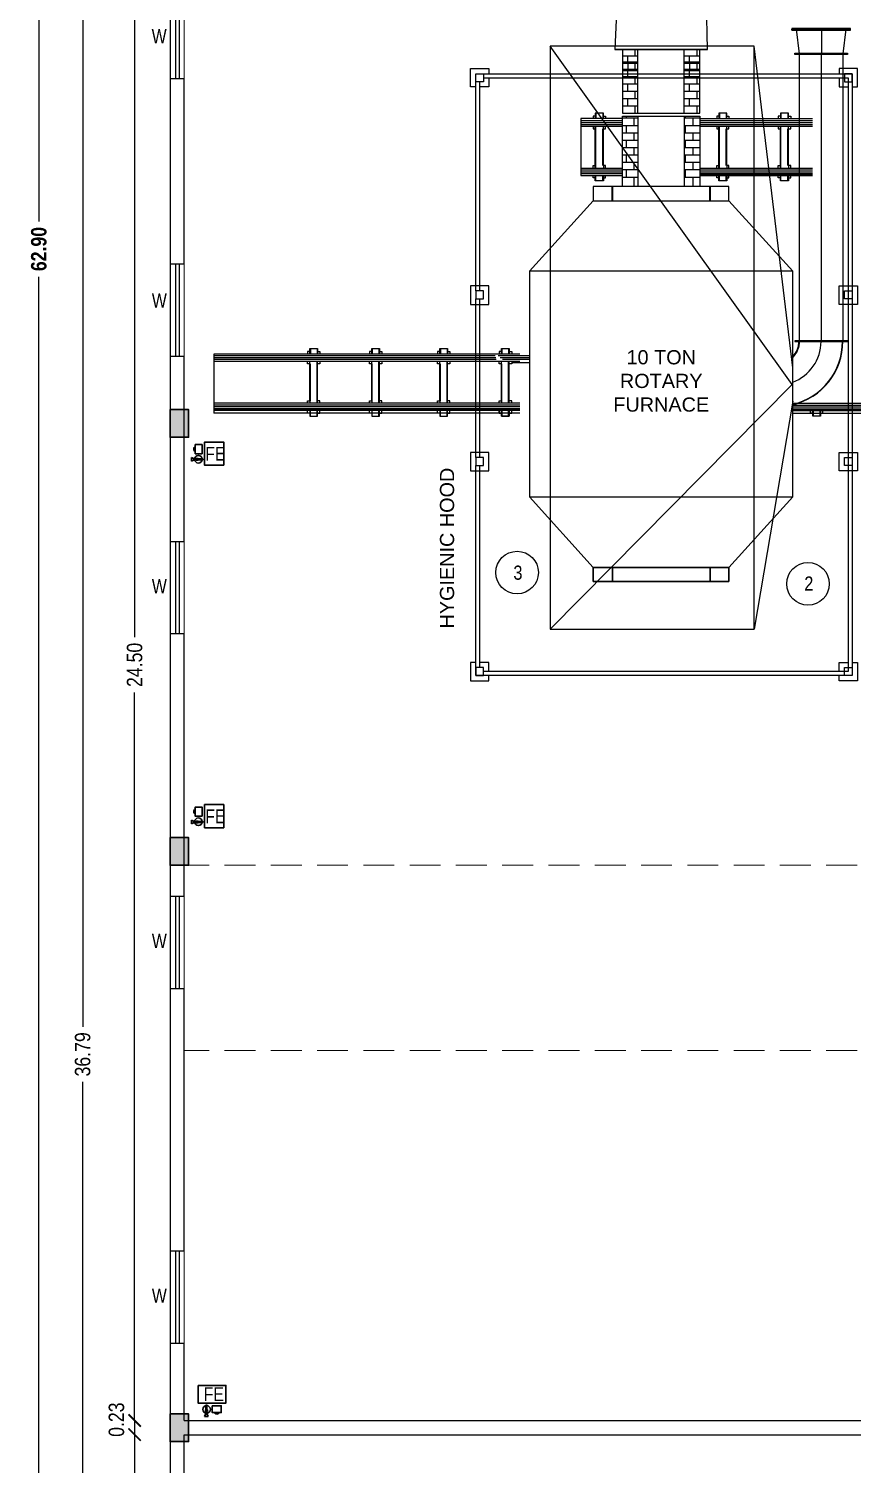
# Model space of a CAD drawing. Header units: metres. Extents: x -488 to 4759, y 38 to 2071.
# Drawn here: x 2931.94 to 2945.29, y 51.27 to 74.54 of the extents above; entities that cross this region are included whole.
import ezdxf

# ---------------------------------------------------------------- set-up
doc = ezdxf.new("R2010")
doc.units = ezdxf.units.M
doc.header["$MEASUREMENT"] = 0
doc.linetypes.add('HIDDEN2', pattern=[0.1875, 0.125, -0.0625])
doc.layers.add('0 @ 1', color=7, linetype='Continuous')
doc.styles.add('ARIAL', font='arial.ttf', dxfattribs={"height": 0.8})
doc.styles.add('Arial narrow', font='ARIALN.TTF', dxfattribs={"height": 0.6})
doc.styles.add('CODE', font='swissc.ttf', dxfattribs={"height": 0.25})
doc.styles.add('SH', font='swissc.ttf', dxfattribs={"height": 10})
doc.styles.add('SUBBU3', font='swissl.ttf', dxfattribs={"width": 0.8})
doc.dimstyles.new('OUTER', dxfattribs={"dimscale": 0, "dimtxt": 0.3, "dimasz": 0.18, "dimexe": 0.18, "dimexo": 0.0625, "dimgap": 0.09, "dimtad": 0, "dimzin": 0, "dimdsep": 46, "dimtxsty": 'CODE', "dimcen": 0.09, "dimse1": 1, "dimse2": 1, "dimclrd": 8, "dimclrt": 1, "dimadec": 0, "dimazin": 0, "dimtfac": 1, "dimtofl": 0, "dimtmove": 0, "dimatfit": 3, "dimfxl": 0, "dimtolj": 1, "dimtzin": 0, "dimarcsym": 0})

# ---------------------------------------------------------------- blocks, each defined once
blk = doc.blocks.new('_ArchTick')
at = {"const_width": 0.15}
blk.add_lwpolyline([(-0.5, -0.5), (0.5, 0.5)], dxfattribs=at)
blk = doc.blocks.new('*D387')
at = {"color": 0, "lineweight": -2}
for p, q in [((2933.659, 76.476), (2933.659, 64.674)), ((2933.659, 51.978), (2933.659, 63.78))]:
    blk.add_line(p, q, dxfattribs=at)
at = {"layer": 'Defpoints', "color": 0, "lineweight": -2}
for p in [(2934.745, 76.476), (2933.659, 51.978), (2935.401, 51.978)]:
    blk.add_point(p, dxfattribs=at)
at = {"color": 0, "lineweight": -2, "xscale": 0.2, "yscale": 0.2, "zscale": 0.2}
for p, rotation in [((2933.659, 76.476), 90), ((2933.659, 51.978), 270)]:
    blk.add_blockref('_ArchTick', p, dxfattribs=dict(at, rotation=rotation))
at = {"color": 0, "lineweight": -2, "insert": (2933.659, 64.227), "char_height": 0.25, "attachment_point": 5, "rotation": 90, "style": 'CODE'}
blk.add_mtext('\\A1;24.50', dxfattribs=at)
blk = doc.blocks.new('*D386')
at = {"color": 0, "lineweight": -2}
blk.add_line((2933.659, 51.978), (2933.659, 51.748), dxfattribs=at)
at = {"layer": 'Defpoints', "color": 0, "lineweight": -2}
for p in [(2935.401, 51.978), (2933.659, 51.748), (2935.394, 51.748)]:
    blk.add_point(p, dxfattribs=at)
at = {"color": 0, "lineweight": -2, "xscale": 0.2, "yscale": 0.2, "zscale": 0.2}
for p, rotation in [((2933.659, 51.978), 90), ((2933.659, 51.748), 270)]:
    blk.add_blockref('_ArchTick', p, dxfattribs=dict(at, rotation=rotation))
at = {"color": 0, "lineweight": -2, "insert": (2933.365, 51.991), "char_height": 0.25, "attachment_point": 5, "rotation": 90, "style": 'CODE'}
blk.add_mtext('\\A1;0.23', dxfattribs=at)
blk = doc.blocks.new('*D385')
at = {"color": 0, "lineweight": -2}
for p, q in [((2933.659, 51.748), (2933.659, 46.19)), ((2933.659, 39.748), (2933.659, 45.305))]:
    blk.add_line(p, q, dxfattribs=at)
at = {"layer": 'Defpoints', "color": 0, "lineweight": -2}
for p in [(2935.394, 51.748), (2933.659, 39.748), (2935.343, 39.748)]:
    blk.add_point(p, dxfattribs=at)
at = {"color": 0, "lineweight": -2, "xscale": 0.2, "yscale": 0.2, "zscale": 0.2}
for p, rotation in [((2933.659, 51.748), 90), ((2933.659, 39.748), 270)]:
    blk.add_blockref('_ArchTick', p, dxfattribs=dict(at, rotation=rotation))
at = {"color": 0, "lineweight": -2, "insert": (2933.659, 45.748), "char_height": 0.25, "attachment_point": 5, "rotation": 90, "style": 'CODE'}
blk.add_mtext('\\A1;12.00', dxfattribs=at)
blk = doc.blocks.new('*D382')
at = {"color": 0, "lineweight": -2}
for p, q in [((2932.817, 76.308), (2932.817, 58.361)), ((2932.817, 39.518), (2932.817, 57.465))]:
    blk.add_line(p, q, dxfattribs=at)
at = {"layer": 'Defpoints', "color": 0, "lineweight": -2}
for p in [(2932.817, 76.308), (2934.234, 76.308), (2934.234, 39.518)]:
    blk.add_point(p, dxfattribs=at)
at = {"color": 0, "lineweight": -2, "xscale": 0.2, "yscale": 0.2, "zscale": 0.2}
for p, rotation in [((2932.817, 76.308), 90), ((2932.817, 39.518), 270)]:
    blk.add_blockref('_ArchTick', p, dxfattribs=dict(at, rotation=rotation))
at = {"color": 0, "lineweight": -2, "insert": (2932.817, 57.913), "char_height": 0.25, "attachment_point": 5, "rotation": 90, "style": 'CODE'}
blk.add_mtext('\\A1;36.79', dxfattribs=at)
blk = doc.blocks.new('*D379')
at = {"color": 0, "lineweight": -2}
for p, q in [((2932.107, 102.418), (2932.107, 71.417)), ((2932.107, 39.518), (2932.107, 70.518))]:
    blk.add_line(p, q, dxfattribs=at)
at = {"layer": 'Defpoints', "color": 0, "lineweight": -2}
for p in [(2932.107, 102.418), (2934.235, 102.418), (2934.235, 39.518)]:
    blk.add_point(p, dxfattribs=at)
at = {"color": 0, "lineweight": -2, "xscale": 0.2, "yscale": 0.2, "zscale": 0.2}
for p, rotation in [((2932.107, 102.418), 90), ((2932.107, 39.518), 270)]:
    blk.add_blockref('_ArchTick', p, dxfattribs=dict(at, rotation=rotation))
at = {"color": 0, "lineweight": -2, "insert": (2932.107, 70.968), "char_height": 0.25, "attachment_point": 5, "rotation": 90, "style": 'CODE'}
blk.add_mtext('\\A1;{\\fSwis721 Cn BT|b1|i0|c0|p34;62.90}', dxfattribs=at)
blk = doc.blocks.new('rghfhgh')
at = {"color": 0, "lineweight": 30}
for p, q in [((15101.258, 2367.846), (15101.236, 2367.801)), ((15101.258, 2367.909), (15101.258, 2367.846)), ((15101.274, 2367.909), (15101.274, 2367.846)), ((15101.274, 2367.846), (15101.296, 2367.801))]:
    blk.add_line(p, q, dxfattribs=at)
at = {"color": 0, "lineweight": 30, "ltscale": 0.1}
blk.add_line((15101.296, 2367.801), (15101.236, 2367.801), dxfattribs=at)
blk.add_lwpolyline([(15101.129, 2368.303), (15101.581, 2368.303), (15101.581, 2368.016), (15101.129, 2368.016)], close=True, dxfattribs=at)
at = {"color": 0, "lineweight": 30}
for points in [[(15101.274, 2367.909), (15101.258, 2367.909), (15101.258, 2367.985), (15101.274, 2367.985)], [(15101.359, 2367.974), (15101.507, 2367.974), (15101.507, 2367.864), (15101.359, 2367.864)], [(15101.281, 2367.879), (15101.252, 2367.879), (15101.252, 2367.909), (15101.281, 2367.909)]]:
    blk.add_lwpolyline(points, close=True, dxfattribs=at)
blk.add_circle((15101.269, 2367.915), 0.0611, dxfattribs=at)
blk.add_arc((15101.434, 2367.883), 0.0446, 204.8747, 335.1253, dxfattribs=at)
at = {"color": 0, "lineweight": 30, "style": 'SH'}
blk.add_text('FE', height=0.2239, dxfattribs=at).set_placement((15101.221, 2368.05))
blk = doc.blocks.new('FDGDFG')
at = {"color": 0, "lineweight": 30}
for p, q in [((15762.51, 2224.136), (15762.465, 2224.158)), ((15762.51, 2224.12), (15762.465, 2224.098)), ((15762.573, 2224.136), (15762.51, 2224.136)), ((15762.573, 2224.12), (15762.51, 2224.12))]:
    blk.add_line(p, q, dxfattribs=at)
at = {"color": 0, "lineweight": 30, "ltscale": 0.1}
blk.add_line((15762.465, 2224.158), (15762.465, 2224.098), dxfattribs=at)
blk.add_lwpolyline([(15762.99, 2224.034), (15762.99, 2224.409), (15762.68, 2224.409), (15762.68, 2224.034)], close=True, dxfattribs=at)
at = {"color": 0, "lineweight": 30}
for points in [[(15762.638, 2224.221), (15762.638, 2224.37), (15762.528, 2224.37), (15762.528, 2224.221)], [(15762.543, 2224.143), (15762.543, 2224.114), (15762.573, 2224.114), (15762.573, 2224.143)], [(15762.573, 2224.136), (15762.573, 2224.12), (15762.649, 2224.12), (15762.649, 2224.136)]]:
    blk.add_lwpolyline(points, close=True, dxfattribs=at)
blk.add_circle((15762.579, 2224.131), 0.0611, dxfattribs=at)
blk.add_arc((15762.547, 2224.296), 0.0446, 114.8747, 245.1253, dxfattribs=at)
at = {"color": 0, "lineweight": 30, "style": 'SH'}
blk.add_text('FE', height=0.2239, dxfattribs=at).set_placement((15762.69, 2224.108))

msp = doc.modelspace()

# ---------------------------------------------------------------- hatches: boundary and pattern name
at = {"lineweight": 30}
h = msp.add_hatch(color=256, dxfattribs=at)
h.dxf.hatch_style = 1
h.paths.add_polyline_path([(2934.23391, 68.36678), (2934.23391, 67.91678), (2934.53391, 67.91678), (2934.53391, 68.36678)])
h = msp.add_hatch(color=256, dxfattribs=at)
h.dxf.hatch_style = 1
h.paths.add_polyline_path([(2934.23391, 61.42778), (2934.23391, 60.97778), (2934.53391, 60.97778), (2934.53391, 61.42778)])
h = msp.add_hatch(color=256, dxfattribs=at)
h.dxf.hatch_style = 1
h.paths.add_polyline_path([(2934.23391, 52.0849), (2934.23391, 51.6349), (2934.53391, 51.6349), (2934.53391, 52.0849)])

# ---------------------------------------------------------------- linework, layer by layer
at = {"lineweight": 13}
for p, q in [((2934.23391, 75.22778), (2934.23391, 73.72778)), ((2934.46391, 75.22778), (2934.46391, 73.72778)), ((2934.23391, 70.72778), (2934.23391, 69.22778)), ((2934.46391, 70.72778), (2934.46391, 69.22778)), ((2934.23391, 66.22778), (2934.23391, 64.72778)), ((2934.46391, 66.22778), (2934.46391, 64.72778)), ((2934.23391, 60.47778), (2934.23391, 58.97778)), ((2934.46391, 60.47778), (2934.46391, 58.97778)), ((2934.23391, 54.72778), (2934.23391, 53.22778)), ((2934.46391, 54.72778), (2934.46391, 53.22778))]:
    msp.add_line(p, q, dxfattribs=at)
for p, q in [((2934.31891, 75.22778), (2934.31891, 73.72778)), ((2934.37891, 75.22778), (2934.37891, 73.72778)), ((2939.18831, 73.80918), (2945.28421, 73.80918)), ((2945.28421, 73.80918), (2945.28421, 64.05558)), ((2934.23391, 73.72778), (2934.23391, 70.72778)), ((2934.46391, 73.72778), (2934.23391, 73.72778)), ((2934.46391, 70.72778), (2934.46391, 73.72778)), ((2939.18831, 70.29207), (2939.18831, 73.67909)), ((2939.25336, 70.29207), (2939.25336, 73.67909)), ((2934.23391, 70.72778), (2934.46391, 70.72778)), ((2934.31891, 70.72778), (2934.31891, 69.22778)), ((2934.37891, 70.72778), (2934.37891, 69.22778)), ((2939.18831, 67.58717), (2939.18831, 70.16198)), ((2939.25336, 67.58717), (2939.25336, 70.16198)), ((2934.23391, 69.22778), (2934.23391, 66.22778)), ((2934.46391, 69.22778), (2934.23391, 69.22778)), ((2934.46391, 66.22778), (2934.46391, 69.22778)), ((2939.18831, 64.05558), (2939.18831, 67.45708)), ((2939.25336, 64.18568), (2939.25336, 67.45708)), ((2934.23391, 66.22778), (2934.46391, 66.22778)), ((2934.31891, 66.22778), (2934.31891, 64.72778)), ((2934.37891, 66.22778), (2934.37891, 64.72778)), ((2934.23391, 64.72778), (2934.23391, 60.47778)), ((2934.46391, 64.72778), (2934.23391, 64.72778)), ((2934.46391, 60.47778), (2934.46391, 64.72778)), ((2945.28421, 64.05558), (2939.18831, 64.05558)), ((2934.23391, 60.47778), (2934.46391, 60.47778)), ((2934.31891, 60.47778), (2934.31891, 58.97778)), ((2934.37891, 60.47778), (2934.37891, 58.97778)), ((2934.23391, 58.97778), (2934.23391, 54.72778)), ((2934.46391, 58.97778), (2934.23391, 58.97778)), ((2934.46391, 54.72778), (2934.46391, 58.97778)), ((2934.23391, 54.72778), (2934.46391, 54.72778)), ((2934.31891, 54.72778), (2934.31891, 53.22778)), ((2934.37891, 54.72778), (2934.37891, 53.22778)), ((2934.23391, 53.22778), (2934.23391, 49.00855)), ((2934.46391, 53.22778), (2934.23391, 53.22778)), ((2934.46391, 51.97778), (2934.46391, 53.22778)), ((2934.46391, 51.97778), (2954.71391, 51.97778)), ((2934.46391, 51.74778), (2954.71391, 51.74778)), ((2934.46391, 49.00855), (2934.46391, 51.74778))]:
    msp.add_line(p, q)
at = {"linetype": 'HIDDEN2', "lineweight": 15, "ltscale": 4}
for p, q in [((3007.61591, 60.97778), (2934.46391, 60.97778)), ((3007.61591, 57.97778), (2934.46391, 57.97778))]:
    msp.add_line(p, q, dxfattribs=at)
at = {"lineweight": 0}
msp.add_lwpolyline([(2963.9449, 102.41779), (2963.9449, 76.70779), (2934.23391, 76.70779), (2934.23391, 39.51778), (3007.88391, 39.51778), (3007.88391, 102.41778), (3000.65391, 102.41777), (3000.42391, 102.41777), (3000.42391, 76.70778), (2984.40391, 76.70778), (2984.40391, 102.41777), (2963.9449, 102.41777)], dxfattribs=at)
msp.add_lwpolyline([(2963.9449, 102.41779), (2963.9449, 76.70779), (2934.23391, 76.70779), (2934.23391, 39.51778), (3007.88391, 39.51778), (3007.88391, 102.41778), (3000.65391, 102.41777), (3000.42391, 102.41777), (3000.42391, 76.70778), (2984.40391, 76.70778), (2984.40391, 102.41777), (2963.9449, 102.41777)], dxfattribs=at)
at = {"lineweight": -2}
msp.add_lwpolyline([(3007.88391, 102.41777), (2934.23391, 102.41777), (2934.23391, 39.51778), (3007.88391, 39.51778)], close=True, dxfattribs=at)
at = {"lineweight": 0}
msp.add_lwpolyline([(2969.1738, 102.18778), (2969.17391, 95.95778), (2984.1724, 95.95778), (2984.1724, 76.47778), (3000.65391, 76.47778), (3000.65391, 102.18773), (3007.65391, 102.18773), (3007.65391, 51.97778), (2934.46391, 51.97778), (2934.46391, 76.47578), (2964.17391, 76.47778), (2964.17391, 102.18778), (2969.17391, 102.18778), (2969.17391, 102.18778)], close=True, dxfattribs=at)
msp.add_lwpolyline([(2969.1738, 102.18778), (2969.17391, 95.95778), (2984.1724, 95.95778), (2984.1724, 76.47778), (3000.65391, 76.47778), (3000.65391, 102.18773), (3007.65391, 102.18773), (3007.65391, 51.97778), (2934.46391, 51.97778), (2934.46391, 76.47578), (2964.17391, 76.47778), (2964.17391, 102.18778), (2969.17391, 102.18778), (2969.17391, 102.18778)], close=True, dxfattribs=at)
for points in [[(2941.54087, 76.49689), (2941.43788, 74.20196), (2942.93939, 74.20196), (2942.85808, 78.0472)], [(2944.3092, 74.51836), (2945.25782, 74.51836), (2945.25782, 74.54546), (2944.3092, 74.54546), (2944.3092, 74.51836), (2944.3092, 74.53462), (2945.25782, 74.53462)], [(2945.18193, 74.53462), (2944.38509, 74.53462), (2945.18193, 74.53462), (2945.13314, 74.13349), (2944.43388, 74.13349), (2944.38509, 74.53462)], [(2944.43388, 74.53462), (2945.13314, 74.53462)], [(2944.78622, 74.53462), (2944.78622, 74.13349)], [(2940.39169, 64.80737), (2944.31082, 68.77248), (2940.39169, 74.25617)], [(2944.32213, 68.50401), (2943.69828, 64.80737), (2943.69828, 74.25617), (2940.39169, 74.25617), (2940.39169, 64.80737), (2943.69828, 64.80737)], [(2944.32213, 69.04105), (2943.69828, 74.25617)], [(2941.56255, 74.09897), (2941.8119, 74.09897)], [(2941.64928, 73.97972), (2941.64928, 74.09897)], [(2941.76854, 74.09897), (2941.76854, 74.20196)], [(2941.8119, 73.16862), (2941.8119, 74.20196)], [(2942.56537, 73.16862), (2942.56537, 74.20196)], [(2942.56537, 74.09897), (2942.81472, 74.09897)], [(2942.6521, 73.97972), (2942.6521, 74.09897)], [(2942.77135, 74.09897), (2942.77135, 74.20196)], [(2944.35799, 74.14434), (2945.20903, 74.14434), (2945.20903, 74.12265), (2944.35799, 74.12265), (2944.35799, 74.14434), (2944.35799, 74.13349), (2945.20903, 74.13349)], [(2944.43388, 69.46632), (2944.43388, 74.14434)], [(2944.78622, 69.48258), (2944.78622, 74.12265)], [(2945.13314, 74.14434), (2945.13314, 69.46632)], [(2939.18831, 73.59778), (2939.10158, 73.59778), (2939.10158, 73.89591), (2939.39972, 73.89591), (2939.39972, 73.80918)], [(2941.56255, 74.0034), (2941.8119, 74.0034)], [(2941.56255, 73.97972), (2941.8119, 73.97972)], [(2941.56255, 73.88414), (2941.8119, 73.88414)], [(2941.56255, 73.86046), (2941.8119, 73.86046)], [(2941.64928, 74.0034), (2941.64928, 73.86046)], [(2941.64928, 73.76489), (2941.64928, 73.88414)], [(2941.76854, 73.88414), (2941.76854, 74.0034)], [(2941.76854, 73.86046), (2941.76854, 73.97972)], [(2942.56537, 74.0034), (2942.81472, 74.0034)], [(2942.56537, 73.97972), (2942.81472, 73.97972)], [(2942.56537, 73.88414), (2942.81472, 73.88414)], [(2942.56537, 73.86046), (2942.81472, 73.86046)], [(2942.6521, 74.0034), (2942.6521, 73.86046)], [(2942.6521, 73.76489), (2942.6521, 73.88414)], [(2942.77135, 73.88414), (2942.77135, 74.0034)], [(2942.77135, 73.86046), (2942.77135, 73.97972)], [(2945.28421, 73.59778), (2945.37094, 73.59778), (2945.37094, 73.89591), (2945.0728, 73.89591), (2945.0728, 73.80918)], [(2939.31299, 73.74413), (2945.21916, 73.74413), (2945.21916, 64.12063), (2939.31299, 64.12063), (2939.31299, 64.18568), (2939.18831, 64.18568), (2939.18831, 64.12063), (2939.18831, 64.05558), (2939.31299, 64.05558), (2939.31299, 64.12063)], [(2939.39972, 73.74413), (2939.39972, 73.59778), (2939.25336, 73.59778)], [(2941.56255, 73.76489), (2941.8119, 73.76489)], [(2941.56255, 73.64564), (2941.8119, 73.64564)], [(2941.64928, 73.52638), (2941.64928, 73.64564)], [(2941.76854, 73.64564), (2941.76854, 73.76489)], [(2942.56537, 73.76489), (2942.81472, 73.76489)], [(2942.56537, 73.64564), (2942.81472, 73.64564)], [(2942.6521, 73.52638), (2942.6521, 73.64564)], [(2942.77135, 73.64564), (2942.77135, 73.76489)], [(2945.0728, 73.74413), (2945.0728, 73.59778), (2945.21916, 73.59778)], [(2941.56255, 73.52638), (2941.8119, 73.52638)], [(2941.56255, 73.40713), (2941.8119, 73.40713)], [(2941.64928, 73.28787), (2941.64928, 73.40713)], [(2941.76854, 73.40713), (2941.76854, 73.52638)], [(2942.56537, 73.52638), (2942.81472, 73.52638)], [(2942.56537, 73.40713), (2942.81472, 73.40713)], [(2942.6521, 73.28787), (2942.6521, 73.40713)], [(2942.77135, 73.40713), (2942.77135, 73.52638)], [(2941.56255, 73.08189), (2940.89039, 73.08189), (2940.89039, 72.16038), (2941.56255, 72.16038)], [(2941.12348, 73.11983), (2941.09096, 73.11983), (2941.09096, 73.08189)], [(2941.25357, 73.11983), (2941.25357, 73.16862), (2941.12348, 73.16862), (2941.12348, 73.11983), (2941.12348, 73.08189)], [(2941.13432, 73.16862), (2941.13432, 73.08189)], [(2941.24273, 73.16862), (2941.24273, 73.08189)], [(2941.25357, 73.08189), (2941.25357, 73.11983), (2941.2861, 73.11983), (2941.2861, 73.08189)], [(2941.56255, 73.28787), (2941.8119, 73.28787)], [(2941.56255, 71.98038), (2941.56255, 73.11983), (2942.81472, 73.11983), (2942.81472, 71.98038)], [(2941.56255, 73.09273), (2941.8119, 73.09273)], [(2941.6276, 73.09273), (2941.6276, 73.11983)], [(2941.75227, 72.97348), (2941.75227, 73.09273)], [(2941.76854, 73.16862), (2941.76854, 73.28787)], [(2941.8119, 73.11983), (2941.8119, 71.98038)], [(2942.56537, 73.28787), (2942.81472, 73.28787)], [(2942.56537, 73.11983), (2942.56537, 71.98038)], [(2942.56537, 73.09273), (2942.81472, 73.09273)], [(2942.58705, 73.09273), (2942.58705, 73.11983)], [(2942.71173, 72.97348), (2942.71173, 73.09273)], [(2942.77135, 73.16862), (2942.77135, 73.28787)], [(2942.81472, 73.08189), (2944.64147, 73.08189)], [(2943.1237, 73.11983), (2943.09117, 73.11983), (2943.09117, 73.08189)], [(2943.25379, 73.11983), (2943.25379, 73.16862), (2943.1237, 73.16862), (2943.1237, 73.11983), (2943.1237, 73.08189)], [(2943.13454, 73.16862), (2943.13454, 73.08189)], [(2943.24295, 73.16862), (2943.24295, 73.08189)], [(2943.25379, 73.08189), (2943.25379, 73.11983), (2943.28631, 73.11983), (2943.28631, 73.08189)], [(2944.12651, 73.11983), (2944.08857, 73.11983), (2944.08857, 73.08189)], [(2944.25119, 73.11983), (2944.25119, 73.16862), (2944.12651, 73.16862), (2944.12651, 73.11983), (2944.12651, 73.08189)], [(2944.13193, 73.16862), (2944.13193, 73.08189)], [(2944.24577, 73.16862), (2944.24577, 73.08189)], [(2944.25119, 73.08189), (2944.25119, 73.11983), (2944.28913, 73.11983), (2944.28913, 73.08189)], [(2940.89039, 73.04937), (2941.56255, 73.04937)], [(2940.89039, 73.02226), (2941.56255, 73.02226)], [(2940.89039, 72.98974), (2941.56255, 72.98974)], [(2940.89039, 72.96264), (2941.56255, 72.96264)], [(2941.09096, 72.96264), (2941.09096, 72.91927), (2941.12348, 72.91927)], [(2941.12348, 72.27963), (2941.12348, 72.62114), (2941.12348, 72.96264)], [(2941.13432, 72.27963), (2941.13432, 72.62114), (2941.13432, 72.96264)], [(2941.24273, 72.323), (2941.24273, 72.62114), (2941.24273, 72.91927)], [(2941.25357, 72.91927), (2941.2861, 72.91927), (2941.2861, 72.96264)], [(2941.25357, 72.323), (2941.25357, 72.62114), (2941.25357, 72.91927), (2941.25357, 72.96264)], [(2941.56255, 72.97348), (2941.8119, 72.97348)], [(2941.56255, 72.85422), (2941.8119, 72.85422)], [(2941.6276, 72.85422), (2941.6276, 72.97348)], [(2941.75227, 72.73497), (2941.75227, 72.85422)], [(2942.56537, 72.97348), (2942.81472, 72.97348)], [(2942.56537, 72.85422), (2942.81472, 72.85422)], [(2942.58705, 72.85422), (2942.58705, 72.97348)], [(2942.71173, 72.73497), (2942.71173, 72.85422)], [(2942.81472, 73.04937), (2944.64147, 73.04937)], [(2942.81472, 73.02226), (2944.64147, 73.02226)], [(2942.81472, 72.98974), (2944.64147, 72.98974)], [(2942.81472, 72.96264), (2944.64147, 72.96264)], [(2943.09117, 72.96264), (2943.09117, 72.91927), (2943.1237, 72.91927)], [(2943.1237, 72.27963), (2943.1237, 72.62114), (2943.1237, 72.96264)], [(2943.13454, 72.27963), (2943.13454, 72.62114), (2943.13454, 72.96264)], [(2943.24295, 72.323), (2943.24295, 72.62114), (2943.24295, 72.91927)], [(2943.25379, 72.91927), (2943.28631, 72.91927), (2943.28631, 72.96264)], [(2943.25379, 72.323), (2943.25379, 72.62114), (2943.25379, 72.91927), (2943.25379, 72.96264)], [(2944.08857, 72.96264), (2944.08857, 72.91927), (2944.12651, 72.91927)], [(2944.12651, 72.27963), (2944.12651, 72.62114), (2944.12651, 72.96264)], [(2944.13193, 72.27963), (2944.13193, 72.62114), (2944.13193, 72.96264)], [(2944.24577, 72.323), (2944.24577, 72.62114), (2944.24577, 72.91927)], [(2944.25119, 72.91927), (2944.28913, 72.91927), (2944.28913, 72.96264)], [(2944.25119, 72.323), (2944.25119, 72.62114), (2944.25119, 72.91927), (2944.25119, 72.96264)], [(2941.56255, 72.73497), (2941.8119, 72.73497)], [(2941.56255, 72.61571), (2941.8119, 72.61571)], [(2941.6276, 72.61571), (2941.6276, 72.73497)], [(2941.75227, 72.49646), (2941.75227, 72.61571)], [(2942.56537, 72.73497), (2942.81472, 72.73497)], [(2942.56537, 72.61571), (2942.81472, 72.61571)], [(2942.58705, 72.61571), (2942.58705, 72.73497)], [(2942.71173, 72.49646), (2942.71173, 72.61571)], [(2941.56255, 72.49646), (2941.8119, 72.49646)], [(2941.6276, 72.37721), (2941.6276, 72.49646)], [(2942.56537, 72.49646), (2942.81472, 72.49646)], [(2942.58705, 72.37721), (2942.58705, 72.49646)], [(2940.89039, 72.27963), (2941.56255, 72.27963)], [(2940.89039, 72.25253), (2941.56255, 72.25253)], [(2940.89039, 72.22001), (2941.56255, 72.22001)], [(2940.89039, 72.1929), (2941.56255, 72.1929)], [(2941.09096, 72.27963), (2941.09096, 72.323), (2941.12348, 72.323)], [(2941.12348, 72.12244), (2941.09096, 72.12244), (2941.09096, 72.16038)], [(2941.25357, 72.12244), (2941.25357, 72.07365), (2941.12348, 72.07365), (2941.12348, 72.12244), (2941.12348, 72.16038)], [(2941.13432, 72.07365), (2941.13432, 72.16038)], [(2941.24273, 72.07365), (2941.24273, 72.16038)], [(2941.2861, 72.27963), (2941.2861, 72.323), (2941.25357, 72.323), (2941.25357, 72.27963)], [(2941.25357, 72.16038), (2941.25357, 72.12244), (2941.2861, 72.12244), (2941.2861, 72.16038)], [(2941.56255, 72.37721), (2941.8119, 72.37721)], [(2941.56255, 72.25795), (2941.8119, 72.25795)], [(2941.6276, 72.13328), (2941.6276, 72.25795)], [(2941.75227, 72.25795), (2941.75227, 72.37721)], [(2942.56537, 72.37721), (2942.81472, 72.37721)], [(2942.56537, 72.25795), (2942.81472, 72.25795)], [(2942.58705, 72.13328), (2942.58705, 72.25795)], [(2942.71173, 72.25795), (2942.71173, 72.37721)], [(2942.81472, 72.27963), (2944.64147, 72.27963)], [(2942.81472, 72.25253), (2944.64147, 72.25253)], [(2942.81472, 72.22001), (2944.64147, 72.22001)], [(2942.81472, 72.1929), (2944.64147, 72.1929)], [(2942.81472, 72.17122), (2944.64147, 72.17122)], [(2942.81472, 72.16038), (2944.64147, 72.16038)], [(2943.09117, 72.27963), (2943.09117, 72.323), (2943.1237, 72.323)], [(2943.1237, 72.12244), (2943.09117, 72.12244), (2943.09117, 72.16038)], [(2943.25379, 72.12244), (2943.25379, 72.07365), (2943.1237, 72.07365), (2943.1237, 72.12244), (2943.1237, 72.16038)], [(2943.13454, 72.07365), (2943.13454, 72.16038)], [(2943.24295, 72.07365), (2943.24295, 72.16038)], [(2943.28631, 72.27963), (2943.28631, 72.323), (2943.25379, 72.323), (2943.25379, 72.27963)], [(2943.25379, 72.16038), (2943.25379, 72.12244), (2943.28631, 72.12244), (2943.28631, 72.16038)], [(2944.08857, 72.27963), (2944.08857, 72.323), (2944.12651, 72.323)], [(2944.12651, 72.12244), (2944.08857, 72.12244), (2944.08857, 72.16038)], [(2944.25119, 72.12244), (2944.25119, 72.07365), (2944.12651, 72.07365), (2944.12651, 72.12244), (2944.12651, 72.16038)], [(2944.13193, 72.07365), (2944.13193, 72.16038)], [(2944.24577, 72.07365), (2944.24577, 72.16038)], [(2944.28913, 72.27963), (2944.28913, 72.323), (2944.25119, 72.323), (2944.25119, 72.27963)], [(2944.25119, 72.16038), (2944.25119, 72.12244), (2944.28913, 72.12244), (2944.28913, 72.16038)], [(2943.28621, 71.98038), (2941.09085, 71.98038), (2941.09085, 71.75178), (2943.28621, 71.75178), (2943.28621, 71.98038)], [(2941.56255, 72.13328), (2941.8119, 72.13328)], [(2941.75227, 71.98038), (2941.75227, 72.13328)], [(2942.56537, 72.13328), (2942.81472, 72.13328)], [(2942.71173, 71.98038), (2942.71173, 72.13328)], [(2940.05493, 70.60878), (2941.09085, 71.75178)], [(2943.28621, 71.75178), (2944.32213, 70.60878)], [(2940.05493, 66.951), (2944.32213, 66.951), (2944.32213, 70.60878), (2940.05493, 70.60878), (2940.05493, 66.951), (2941.09085, 65.80818)], [(2939.39972, 70.37338), (2939.10158, 70.37338), (2939.10158, 70.06982), (2939.39972, 70.06982), (2939.39972, 70.37338)], [(2945.0728, 70.37338), (2945.37094, 70.37338), (2945.37094, 70.06982), (2945.0728, 70.06982), (2945.0728, 70.37338)], [(2936.49967, 69.30912), (2936.49967, 69.35791), (2936.62435, 69.35791), (2936.62435, 69.30912), (2936.62435, 69.26576)], [(2936.51051, 69.35791), (2936.51051, 69.26576)], [(2936.61893, 69.35791), (2936.61893, 69.26576)], [(2937.50249, 69.30912), (2937.50249, 69.35791), (2937.62717, 69.35791), (2937.62717, 69.30912), (2937.62717, 69.26576)], [(2937.50791, 69.35791), (2937.50791, 69.26576)], [(2937.61632, 69.35791), (2937.61632, 69.26576)], [(2938.60288, 69.30912), (2938.60288, 69.35791), (2938.72756, 69.35791), (2938.72756, 69.30912), (2938.72756, 69.26576)], [(2938.61372, 69.35791), (2938.61372, 69.26576)], [(2938.72214, 69.35791), (2938.72214, 69.26576)], [(2939.6057, 69.30912), (2939.6057, 69.35791), (2939.73037, 69.35791), (2939.73037, 69.30912), (2939.73037, 69.26576)], [(2939.61112, 69.35791), (2939.61112, 69.26576)], [(2939.71953, 69.35791), (2939.71953, 69.26576)], [(2944.35799, 69.48258), (2944.35799, 69.47174), (2945.20903, 69.47174), (2945.20903, 69.48258), (2944.35799, 69.48258)], [(2944.36581, 69.26933), (2944.41243, 69.36438), (2944.42846, 69.46903)], [(2939.90253, 69.26576), (2939.37741, 69.26576), (2937.78374, 69.26576), (2935.68053, 69.26576), (2934.94006, 69.26576), (2934.94006, 68.30631)], [(2939.50209, 69.23866), (2937.78374, 69.23866), (2935.68053, 69.23866), (2934.94006, 69.23866)], [(2939.51293, 69.20613), (2937.78374, 69.20613), (2935.68053, 69.20613), (2934.94006, 69.20613)], [(2939.51835, 69.17903), (2937.78374, 69.17903), (2935.68053, 69.17903), (2934.94006, 69.17903)], [(2939.90253, 69.1465), (2939.52919, 69.1465), (2937.78374, 69.1465), (2935.68053, 69.1465), (2934.94006, 69.1465)], [(2936.49967, 69.26576), (2936.49967, 69.30912), (2936.46173, 69.30912), (2936.46173, 69.26576)], [(2936.49967, 69.10856), (2936.46173, 69.10856), (2936.46173, 69.1465)], [(2936.49967, 68.50687), (2936.49967, 68.81042), (2936.49967, 69.10856), (2936.49967, 69.1465)], [(2936.61893, 68.46892), (2936.61893, 68.81042), (2936.61893, 69.1465)], [(2936.62435, 69.30912), (2936.66229, 69.30912), (2936.66229, 69.26576)], [(2936.66229, 69.1465), (2936.66229, 69.10856), (2936.62435, 69.10856)], [(2936.62435, 68.46892), (2936.62435, 68.81042), (2936.62435, 69.1465)], [(2937.50249, 69.26576), (2937.50249, 69.30912), (2937.46455, 69.30912), (2937.46455, 69.26576)], [(2937.50249, 69.10856), (2937.46455, 69.10856), (2937.46455, 69.1465)], [(2937.50249, 68.50687), (2937.50249, 68.81042), (2937.50249, 69.10856), (2937.50249, 69.1465)], [(2937.61632, 68.46892), (2937.61632, 68.81042), (2937.61632, 69.1465)], [(2937.62717, 69.30912), (2937.66511, 69.30912), (2937.66511, 69.26576)], [(2937.66511, 69.1465), (2937.66511, 69.10856), (2937.62717, 69.10856)], [(2937.62717, 68.46892), (2937.62717, 68.81042), (2937.62717, 69.1465)], [(2938.60288, 69.26576), (2938.60288, 69.30912), (2938.56494, 69.30912), (2938.56494, 69.26576)], [(2938.60288, 69.10856), (2938.56494, 69.10856), (2938.56494, 69.1465)], [(2938.60288, 68.50687), (2938.60288, 68.81042), (2938.60288, 69.10856), (2938.60288, 69.1465)], [(2938.72214, 68.46892), (2938.72214, 68.81042), (2938.72214, 69.1465)], [(2938.72756, 69.30912), (2938.7655, 69.30912), (2938.7655, 69.26576)], [(2938.7655, 69.1465), (2938.7655, 69.10856), (2938.72756, 69.10856)], [(2938.72756, 68.46892), (2938.72756, 68.81042), (2938.72756, 69.1465)], [(2940.05493, 69.23866), (2939.55149, 69.23866)], [(2939.6057, 69.26576), (2939.6057, 69.30912), (2939.56776, 69.30912), (2939.56776, 69.26576)], [(2939.6057, 69.10856), (2939.56776, 69.10856), (2939.56776, 69.1465)], [(2940.05493, 69.20613), (2939.58402, 69.20613)], [(2939.6057, 68.50687), (2939.6057, 68.81042), (2939.6057, 69.10856), (2939.6057, 69.1465)], [(2940.05493, 69.17903), (2939.62196, 69.17903)], [(2939.71953, 68.46892), (2939.71953, 68.81042), (2939.71953, 69.1465)], [(2939.73037, 69.30912), (2939.76832, 69.30912), (2939.76832, 69.26576)], [(2939.76832, 69.1465), (2939.76832, 69.10856), (2939.73037, 69.10856)], [(2939.73037, 68.46892), (2939.73037, 68.81042), (2939.73037, 69.1465)], [(2939.76832, 69.13024), (2940.05493, 69.13024)], [(2936.51051, 68.50687), (2936.51051, 68.81042), (2936.51051, 69.10856)], [(2937.50791, 68.50687), (2937.50791, 68.81042), (2937.50791, 69.10856)], [(2938.61372, 68.50687), (2938.61372, 68.81042), (2938.61372, 69.10856)], [(2939.61112, 68.50687), (2939.61112, 68.81042), (2939.61112, 69.10856)], [(2939.90253, 68.46892), (2937.78374, 68.46892), (2935.68053, 68.46892), (2934.94006, 68.46892)], [(2939.90253, 68.4364), (2937.78374, 68.4364), (2935.68053, 68.4364), (2934.94006, 68.4364)], [(2936.46173, 68.46892), (2936.46173, 68.50687), (2936.49967, 68.50687), (2936.49967, 68.46892)], [(2936.66229, 68.46892), (2936.66229, 68.50687), (2936.62435, 68.50687)], [(2937.46455, 68.46892), (2937.46455, 68.50687), (2937.50249, 68.50687), (2937.50249, 68.46892)], [(2937.66511, 68.46892), (2937.66511, 68.50687), (2937.62717, 68.50687)], [(2938.56494, 68.46892), (2938.56494, 68.50687), (2938.60288, 68.50687), (2938.60288, 68.46892)], [(2938.7655, 68.46892), (2938.7655, 68.50687), (2938.72756, 68.50687)], [(2939.56776, 68.46892), (2939.56776, 68.50687), (2939.6057, 68.50687), (2939.6057, 68.46892)], [(2939.76832, 68.46892), (2939.76832, 68.50687), (2939.73037, 68.50687)], [(2944.32213, 68.46892), (2946.44113, 68.46892), (2948.71742, 68.46892), (2953.54085, 68.46893)], [(2944.32213, 68.4364), (2946.44113, 68.4364), (2948.71742, 68.4364), (2953.66182, 68.4364)], [(2939.90253, 68.4093), (2937.78374, 68.4093), (2935.68053, 68.4093), (2934.94006, 68.4093)], [(2939.90253, 68.37677), (2937.78374, 68.37677), (2935.68053, 68.37677), (2934.94006, 68.37677)], [(2939.90253, 68.36051), (2937.78374, 68.36051), (2935.68053, 68.36051), (2934.94006, 68.36051)], [(2939.90253, 68.34967), (2937.78374, 68.34967), (2935.68053, 68.34967), (2934.94006, 68.34967)], [(2939.90253, 68.30631), (2937.78374, 68.30631), (2935.68053, 68.30631), (2934.94006, 68.30631)], [(2936.49967, 68.34967), (2936.49967, 68.30631), (2936.46173, 68.30631), (2936.46173, 68.34967)], [(2936.49967, 68.30631), (2936.49967, 68.25752), (2936.62435, 68.25752), (2936.62435, 68.30631), (2936.62435, 68.34967)], [(2936.51051, 68.25752), (2936.51051, 68.34967)], [(2936.61893, 68.25752), (2936.61893, 68.34967)], [(2936.62435, 68.30631), (2936.66229, 68.30631), (2936.66229, 68.34967)], [(2937.50249, 68.34967), (2937.50249, 68.30631), (2937.46455, 68.30631), (2937.46455, 68.34967)], [(2937.50249, 68.30631), (2937.50249, 68.25752), (2937.62717, 68.25752), (2937.62717, 68.30631), (2937.62717, 68.34967)], [(2937.50791, 68.25752), (2937.50791, 68.34967)], [(2937.61632, 68.25752), (2937.61632, 68.34967)], [(2937.62717, 68.30631), (2937.66511, 68.30631), (2937.66511, 68.34967)], [(2938.60288, 68.34967), (2938.60288, 68.30631), (2938.56494, 68.30631), (2938.56494, 68.34967)], [(2938.60288, 68.30631), (2938.60288, 68.25752), (2938.72756, 68.25752), (2938.72756, 68.30631), (2938.72756, 68.34967)], [(2938.61372, 68.25752), (2938.61372, 68.34967)], [(2938.72214, 68.25752), (2938.72214, 68.34967)], [(2938.72756, 68.30631), (2938.7655, 68.30631), (2938.7655, 68.34967)], [(2939.76832, 68.30631), (2939.73037, 68.30631), (2939.76832, 68.30631), (2939.76832, 68.34967)], [(2944.32213, 68.4093), (2946.44113, 68.4093), (2948.71742, 68.4093), (2953.86134, 68.4093)], [(2944.32213, 68.37677), (2946.44113, 68.37677), (2948.71742, 68.37677), (2953.86134, 68.37677)], [(2944.32213, 68.36051), (2946.44113, 68.36051), (2948.71742, 68.36051), (2953.86134, 68.36051)], [(2944.32213, 68.34967), (2946.44113, 68.34967), (2948.71742, 68.34967), (2953.86134, 68.34967)], [(2944.32213, 68.30631), (2946.44113, 68.30631), (2948.71742, 68.30631), (2953.86618, 68.30631)], [(2944.6469, 68.30631), (2944.60895, 68.30631), (2944.60895, 68.34967)], [(2944.77157, 68.30631), (2944.77157, 68.25752), (2944.6469, 68.25752), (2944.6469, 68.30631), (2944.6469, 68.34967)], [(2944.65774, 68.25752), (2944.65774, 68.34967)], [(2944.76615, 68.25752), (2944.76615, 68.34967)], [(2944.77157, 68.34967), (2944.77157, 68.30631), (2944.80951, 68.30631), (2944.80951, 68.34967)], [(2939.39972, 67.66848), (2939.10158, 67.66848), (2939.10158, 67.37035), (2939.39972, 67.37035), (2939.39972, 67.66848)], [(2945.0728, 67.66848), (2945.37094, 67.66848), (2945.37094, 67.37035), (2945.0728, 67.37035), (2945.0728, 67.66848)], [(2943.28621, 65.80818), (2944.32213, 66.951)], [(2939.18831, 64.26699), (2939.10158, 64.26699), (2939.10158, 63.96885), (2939.39972, 63.96885), (2939.39972, 64.05558)], [(2939.39972, 64.12063), (2939.39972, 64.26699), (2939.25336, 64.26699)], [(2945.28421, 64.26699), (2945.37094, 64.26699), (2945.37094, 63.96885), (2945.0728, 63.96885), (2945.0728, 64.05558)], [(2945.0728, 64.12063), (2945.0728, 64.26699), (2945.21916, 64.26699)]]:
    msp.add_lwpolyline(points)
for points in [[(2942.93939, 74.20196), (2941.43788, 74.20196)], [(2941.56255, 74.20196), (2941.56255, 73.16862), (2942.81472, 73.16862), (2942.81472, 74.20196), (2941.8119, 74.20196)], [(2939.18831, 73.74413), (2939.18831, 73.80918), (2939.31299, 73.80918), (2939.31299, 73.74413), (2939.31299, 73.67909), (2939.18831, 73.67909)], [(2945.28421, 73.74413), (2945.28421, 73.80918), (2945.15953, 73.80918), (2945.15953, 73.74413), (2945.15953, 73.67909), (2945.28421, 73.67909)], [(2941.39441, 71.97496), (2941.39441, 71.75178)], [(2941.39983, 71.97496), (2941.39983, 71.75178)], [(2942.97724, 71.97496), (2942.97724, 71.75178)], [(2942.98266, 71.97496), (2942.98266, 71.75178)], [(2939.18831, 70.16198), (2939.31299, 70.16198), (2939.31299, 70.29207), (2939.18831, 70.29207)], [(2945.28421, 70.16198), (2945.15954, 70.16198), (2945.15954, 70.29207), (2945.28421, 70.29207)], [(2939.6057, 68.30631), (2939.6057, 68.34967), (2939.6057, 68.30631), (2939.56776, 68.30631), (2939.56776, 68.34967), (2939.56776, 68.30631)], [(2939.6057, 68.30631), (2939.6057, 68.25752), (2939.73037, 68.25752), (2939.73037, 68.30631), (2939.73037, 68.34967), (2939.73037, 68.30631), (2939.73037, 68.25752), (2939.6057, 68.25752)], [(2939.61112, 68.34967), (2939.61112, 68.25752)], [(2939.71953, 68.34967), (2939.71953, 68.25752)], [(2939.18831, 67.45708), (2939.31299, 67.45708), (2939.31299, 67.58717), (2939.18831, 67.58717)], [(2945.28421, 67.45708), (2945.15954, 67.45708), (2945.15954, 67.58717), (2945.28421, 67.58717)], [(2941.09085, 65.57958), (2941.09085, 65.80818), (2943.28621, 65.80818), (2943.28621, 65.57958), (2941.09085, 65.57958), (2943.28621, 65.57958), (2943.28621, 65.80818), (2941.09085, 65.80818)], [(2941.39983, 65.57958), (2941.39983, 65.80818)], [(2942.98266, 65.57958), (2942.98266, 65.80818)], [(2945.28421, 64.12063), (2945.28421, 64.05558), (2945.15953, 64.05558), (2945.15953, 64.12063), (2945.15953, 64.18568), (2945.28421, 64.18568)]]:
    msp.add_lwpolyline(points, close=True)
msp.add_lwpolyline([(2944.32213, 69.21776, 0.20783537), (2944.42849, 69.47514, -0.20783537)], format="xyb", close=True)
at = {"lineweight": 30}
for points in [[(2934.23391, 68.36678), (2934.53391, 68.36678), (2934.53391, 67.91678), (2934.23391, 67.91678)], [(2934.23391, 61.42778), (2934.53391, 61.42778), (2934.53391, 60.97778), (2934.23391, 60.97778)], [(2934.23391, 52.0849), (2934.53391, 52.0849), (2934.53391, 51.6349), (2934.23391, 51.6349)]]:
    msp.add_lwpolyline(points, close=True, dxfattribs=at)
for centre in [(2939.8553, 65.72308), (2944.56983, 65.54158)]:
    msp.add_circle(centre, 0.34553)
for centre, radius, start, end in [((2944.07909, 69.46886), 0.34403, 314.947025, 1.046001), ((2944.07921, 69.46868), 1.04854, 283.39573, 0.167311), ((2944.07922, 69.46868), 1.05396, 283.325379, 0.166685), ((2944.07937, 69.46866), 0.7016, 290.243927, 0.03046), ((2944.07884, 69.46903), 0.34419, 324.590135, 0.000944)]:
    msp.add_arc(centre, radius, start, end)

# ---------------------------------------------------------------- block references
at = {"lineweight": -2}
for name, p in [('FDGDFG', (-12827.88651, -2156.57053)), ('FDGDFG', (-12827.88651, -2162.44705)), ('rghfhgh', (-12166.44335, -2315.7572))]:
    msp.add_blockref(name, p, dxfattribs=at)

# ---------------------------------------------------------------- texts
at = {"char_height": 0.23}
for s, insert, width, attachment_point, style in [('W', (2933.93504, 74.53308), 0.2619959, 1, 'SUBBU3'), ('W', (2933.93792, 70.24867), 0.2619959, 1, 'SUBBU3'), ('{\\C252;10 TON \\PROTARY \\PFURNACE}', (2942.19166, 69.32912), 67.6583004, 2, 'ARIAL'), ('W', (2933.93792, 65.61731), 0.2619959, 1, 'SUBBU3'), ('W', (2933.93792, 59.86731), 0.2619959, 1, 'SUBBU3'), ('W', (2933.93792, 54.11731), 0.2619959, 1, 'SUBBU3')]:
    msp.add_mtext(s, dxfattribs=dict(at, insert=insert, width=width, attachment_point=attachment_point, style=style))
at = {"insert": (2938.60566, 66.12032), "char_height": 0.23, "width": 67.6583004, "attachment_point": 2, "rotation": 90, "style": 'ARIAL'}
msp.add_mtext('{\\C252;HYGIENIC HOOD}', dxfattribs=at)
at = {"char_height": 0.23, "attachment_point": 1, "style": 'Arial narrow'}
for s, insert in [('{\\W0.72698;\\C252; \\W1;3}', (2939.74309, 65.83699)), ('{\\W0.7152;\\C252; \\W1;2}', (2944.45762, 65.66026))]:
    msp.add_mtext_dynamic_manual_height_columns(s, width=0.23, gutter_width=1.15, heights=[0], dxfattribs=dict(at, insert=insert))

# ---------------------------------------------------------------- dimensions: what is measured, and where the dimension line sits
at = {"layer": '0 @ 1', "lineweight": -2}
dim = msp.add_linear_dim(base=(2932.10683, 102.41778), p1=(2934.23531, 39.51778), p2=(2934.23531, 102.41778), angle=90, text='{\\fSwis721 Cn BT|b1|i0|c0|p34;<>}', dimstyle='OUTER', override={"dimscale": 1, "dimtxt": 0.25, "dimasz": 0.2, "dimblk": 'ArchTick', "dimclrd": 0, "dimclrt": 0, "dimtix": 0, "dimtofl": 0, "dimtmove": 0, "dimatfit": 3, "dimfxl": 25.4}, dxfattribs=at)
dim.commit()
dim.dimension.update_dxf_attribs({"geometry": '*D379', "text_midpoint": (2932.10683, 70.96778)})
for base, p1, p2, override, picture, middle in [((2933.65923, 51.97778), (2934.7451, 76.47578), (2935.40127, 51.97778), {"dimscale": 1, "dimtxt": 0.25, "dimasz": 0.2, "dimblk": 'ArchTick', "dimclrd": 0, "dimclrt": 0, "dimtix": 0, "dimtofl": 0, "dimtmove": 1, "dimatfit": 3, "dimfxl": 25.4}, '*D387', (2933.65923, 64.22678)), ((2932.81719, 76.30778), (2934.23391, 39.51778), (2934.23391, 76.30778), {"dimscale": 1, "dimtxt": 0.25, "dimasz": 0.2, "dimblk": 'ArchTick', "dimclrd": 0, "dimclrt": 0, "dimtix": 0, "dimtofl": 0, "dimtmove": 0, "dimatfit": 3, "dimfxl": 25.4}, '*D382', (2932.81719, 57.91278)), ((2933.65923, 39.74778), (2935.39387, 51.74778), (2935.34267, 39.74778), {"dimscale": 1, "dimtxt": 0.25, "dimasz": 0.2, "dimblk": 'ArchTick', "dimclrd": 0, "dimclrt": 0, "dimtix": 0, "dimtofl": 0, "dimtmove": 1, "dimatfit": 3, "dimfxl": 25.4}, '*D385', (2933.65923, 45.74778))]:
    dim = msp.add_linear_dim(base=base, p1=p1, p2=p2, angle=90, dimstyle='OUTER', override=override, dxfattribs=at)
    dim.commit()
    dim.dimension.update_dxf_attribs({"geometry": picture, "text_midpoint": middle})
dim = msp.add_linear_dim(base=(2933.65923, 51.74778), p1=(2935.40127, 51.97778), p2=(2935.39387, 51.74778), angle=90, dimstyle='OUTER', override={"dimscale": 1, "dimtxt": 0.25, "dimasz": 0.2, "dimblk": 'ArchTick', "dimclrd": 0, "dimclrt": 0, "dimtix": 0, "dimtofl": 0, "dimtmove": 1, "dimatfit": 3, "dimfxl": 25.4}, dxfattribs=at)
dim.commit()
dim.dimension.update_dxf_attribs({"geometry": '*D386', "text_midpoint": (2933.36514, 51.99077), "dimtype": 128})

doc.saveas('drawing.dxf')
